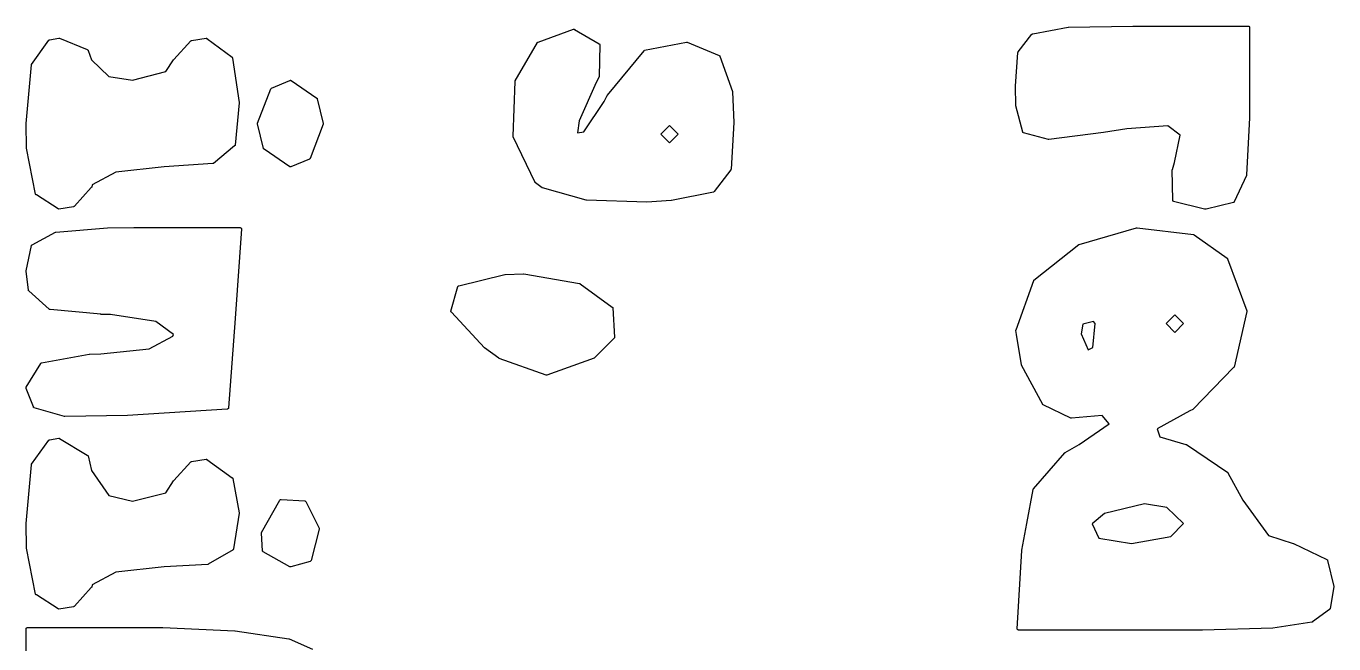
# Model space of a CAD drawing. Extents: x 61 to 195, y -144 to -65.
# Drawn here: x 179.96 to 185.22, y -90.87 to -88.39 of the extents above; entities that cross this region are included whole.
import ezdxf

# ---------------------------------------------------------------- set-up
doc = ezdxf.new("R2010")
doc.units = 0
doc.header["$MEASUREMENT"] = 0
doc.layers.add('BLACK', color=7, linetype='CONTINUOUS')

msp = doc.modelspace()

# ---------------------------------------------------------------- linework, layer by layer
at = {"layer": 'BLACK', "linetype": 'CONTINUOUS'}
for p, q in [((182.021, -88.4505), (182.163, -88.399)), ((182.163, -88.3989), (182.164, -88.3988)), ((182.163, -88.399), (182.163, -88.3989)), ((182.164, -88.3988), (182.165, -88.3987)), ((182.164, -88.3988), (182.164, -88.3988)), ((182.165, -88.3987), (182.165, -88.3988)), ((182.165, -88.3988), (182.166, -88.3988)), ((182.166, -88.3988), (182.166, -88.399)), ((182.166, -88.399), (182.166, -88.399)), ((182.166, -88.399), (182.167, -88.3992)), ((182.167, -88.3992), (182.167, -88.3994)), ((182.167, -88.3994), (182.266, -88.4572)), ((184.01, -88.4176), (184.153, -88.3909)), ((184.153, -88.3909), (184.154, -88.3909)), ((184.154, -88.3908), (184.412, -88.3866)), ((184.154, -88.3909), (184.154, -88.3908)), ((184.412, -88.3866), (184.412, -88.3866)), ((184.412, -88.3866), (184.412, -88.3866)), ((184.412, -88.3866), (184.877, -88.3866)), ((184.877, -88.3866), (184.878, -88.3867)), ((184.878, -88.3867), (184.878, -88.3867)), ((184.878, -88.3867), (184.879, -88.3868)), ((184.879, -88.3868), (184.879, -88.3869)), ((184.879, -88.3869), (184.879, -88.3871)), ((184.879, -88.3871), (184.88, -88.3873)), ((184.88, -88.3873), (184.88, -88.3876)), ((184.88, -88.3876), (184.881, -88.3878)), ((184.881, -88.3878), (184.881, -88.3881)), ((184.881, -88.3881), (184.881, -88.3884)), ((184.881, -88.3884), (184.881, -88.3888)), ((184.881, -88.3888), (184.882, -88.3891)), ((184.882, -88.3891), (184.882, -88.3895)), ((184.882, -88.3895), (184.882, -88.3899)), ((184.882, -88.3899), (184.882, -88.3903)), ((184.882, -88.3903), (184.882, -88.3908)), ((184.882, -88.3908), (184.882, -88.3912)), ((184.882, -88.3912), (184.882, -88.3916)), ((184.882, -88.3916), (184.882, -88.7545)), ((179.984, -88.5403), (180.053, -88.4432)), ((180.053, -88.4429), (180.054, -88.4425)), ((180.053, -88.4431), (180.053, -88.4429)), ((180.053, -88.4432), (180.053, -88.4431)), ((180.054, -88.442), (180.055, -88.4419)), ((180.054, -88.4425), (180.054, -88.442)), ((180.055, -88.4416), (180.056, -88.4413)), ((180.055, -88.4418), (180.055, -88.4416)), ((180.055, -88.4419), (180.055, -88.4418)), ((180.056, -88.4412), (180.093, -88.4351)), ((180.056, -88.4413), (180.056, -88.4412)), ((180.056, -88.4413), (180.056, -88.4413)), ((180.093, -88.4351), (180.094, -88.435)), ((180.093, -88.4351), (180.093, -88.4351)), ((180.094, -88.435), (180.094, -88.4351)), ((180.094, -88.4351), (180.095, -88.4351)), ((180.095, -88.4351), (180.095, -88.4353)), ((180.095, -88.4353), (180.096, -88.4354)), ((180.096, -88.4354), (180.208, -88.4811)), ((180.556, -88.5213), (180.624, -88.4462)), ((180.624, -88.4462), (180.625, -88.4457)), ((180.625, -88.4457), (180.625, -88.4452)), ((180.625, -88.4452), (180.626, -88.4452)), ((180.626, -88.4449), (180.627, -88.4446)), ((180.626, -88.4451), (180.626, -88.4449)), ((180.626, -88.4452), (180.626, -88.4451)), ((180.627, -88.4446), (180.686, -88.4351)), ((180.686, -88.4351), (180.686, -88.435)), ((180.686, -88.435), (180.687, -88.4351)), ((180.686, -88.4351), (180.686, -88.4351)), ((180.687, -88.4351), (180.687, -88.4351)), ((180.687, -88.4351), (180.688, -88.4352)), ((180.688, -88.4352), (180.688, -88.4352)), ((180.688, -88.4352), (180.688, -88.4355)), ((180.688, -88.4355), (180.689, -88.4357)), ((180.689, -88.4357), (180.689, -88.4359)), ((180.689, -88.4359), (180.689, -88.436)), ((180.689, -88.436), (180.79, -88.5117)), ((181.929, -88.6063), (182.018, -88.4527)), ((182.018, -88.4527), (182.019, -88.4514)), ((182.019, -88.4514), (182.02, -88.4509)), ((182.02, -88.4509), (182.021, -88.4505)), ((182.021, -88.4505), (182.021, -88.4505)), ((182.021, -88.4505), (182.021, -88.4505)), ((182.021, -88.4505), (182.021, -88.4505)), ((182.449, -88.4838), (182.617, -88.4511)), ((182.617, -88.4511), (182.618, -88.4511)), ((182.618, -88.4511), (182.618, -88.451)), ((182.618, -88.451), (182.618, -88.4511)), ((182.618, -88.4511), (182.619, -88.451)), ((182.619, -88.451), (182.619, -88.4512)), ((182.619, -88.4512), (182.62, -88.4514)), ((182.62, -88.4514), (182.749, -88.5042)), ((183.951, -88.4899), (184.007, -88.4194)), ((184.007, -88.4193), (184.008, -88.4188)), ((184.007, -88.4194), (184.007, -88.4193)), ((184.007, -88.4194), (184.007, -88.4194)), ((184.008, -88.4182), (184.009, -88.4179)), ((184.008, -88.4183), (184.008, -88.4182)), ((184.008, -88.4182), (184.008, -88.4182)), ((184.008, -88.4188), (184.008, -88.4183)), ((184.009, -88.4179), (184.01, -88.4176)), ((184.01, -88.4176), (184.01, -88.4176)), ((184.01, -88.4176), (184.01, -88.4176)), ((180.208, -88.4811), (180.209, -88.4813)), ((180.209, -88.4813), (180.209, -88.4814)), ((180.209, -88.4814), (180.209, -88.4817)), ((180.209, -88.4817), (180.21, -88.482)), ((180.21, -88.482), (180.21, -88.4823)), ((180.21, -88.4823), (180.21, -88.4825)), ((180.21, -88.4825), (180.21, -88.483)), ((180.21, -88.483), (180.211, -88.4834)), ((180.211, -88.4834), (180.211, -88.4837)), ((180.211, -88.4837), (180.211, -88.484)), ((180.211, -88.484), (180.225, -88.5219)), ((182.266, -88.4572), (182.266, -88.4572)), ((182.266, -88.4572), (182.266, -88.4572)), ((182.266, -88.4572), (182.267, -88.4578)), ((182.267, -88.4578), (182.268, -88.4583)), ((182.269, -88.4616), (182.267, -88.5886)), ((182.268, -88.4583), (182.268, -88.4583)), ((182.268, -88.4583), (182.268, -88.4583)), ((182.268, -88.4583), (182.268, -88.459)), ((182.268, -88.459), (182.269, -88.4598)), ((182.269, -88.4598), (182.269, -88.4598)), ((182.269, -88.4598), (182.269, -88.4599)), ((182.269, -88.4599), (182.269, -88.4606)), ((182.269, -88.4606), (182.269, -88.4615)), ((182.269, -88.4615), (182.269, -88.4615)), ((182.269, -88.4615), (182.269, -88.4616)), ((182.3, -88.6645), (182.447, -88.4856)), ((182.447, -88.485), (182.448, -88.4845)), ((182.447, -88.4856), (182.447, -88.485)), ((182.448, -88.4845), (182.449, -88.4842)), ((182.448, -88.4845), (182.448, -88.4845)), ((182.448, -88.4845), (182.448, -88.4845)), ((182.449, -88.4842), (182.449, -88.4838)), ((182.749, -88.5042), (182.749, -88.5044)), ((182.749, -88.5044), (182.75, -88.5046)), ((182.75, -88.5046), (182.75, -88.5049)), ((182.75, -88.5049), (182.751, -88.5052)), ((182.751, -88.5052), (182.751, -88.5055)), ((182.751, -88.5055), (182.751, -88.5057)), ((182.751, -88.5057), (182.751, -88.5061)), ((182.751, -88.5061), (182.752, -88.5065)), ((182.752, -88.5065), (182.752, -88.5069)), ((182.752, -88.5069), (182.752, -88.5072)), ((182.752, -88.5072), (182.803, -88.649)), ((183.941, -88.6281), (183.95, -88.4927)), ((183.95, -88.4921), (183.951, -88.4915)), ((183.95, -88.4927), (183.95, -88.4921)), ((183.951, -88.4905), (183.951, -88.4899)), ((183.951, -88.491), (183.951, -88.4905)), ((183.951, -88.4912), (183.951, -88.491)), ((183.951, -88.4915), (183.951, -88.4912)), ((179.962, -88.7782), (179.983, -88.5427)), ((179.983, -88.5407), (179.984, -88.5403)), ((179.983, -88.5411), (179.983, -88.5407)), ((179.983, -88.5415), (179.983, -88.5411)), ((179.983, -88.5418), (179.983, -88.5415)), ((179.983, -88.5423), (179.983, -88.5418)), ((179.983, -88.5427), (179.983, -88.5423)), ((180.225, -88.5219), (180.294, -88.5888)), ((180.524, -88.5695), (180.555, -88.522)), ((180.555, -88.5216), (180.556, -88.5213)), ((180.555, -88.522), (180.555, -88.5216)), ((180.79, -88.5117), (180.79, -88.5119)), ((180.79, -88.5119), (180.79, -88.512)), ((180.79, -88.512), (180.791, -88.5125)), ((180.791, -88.5125), (180.791, -88.513)), ((180.791, -88.513), (180.791, -88.5132)), ((180.791, -88.5132), (180.792, -88.5134)), ((180.792, -88.5134), (180.792, -88.514)), ((180.792, -88.514), (180.792, -88.5146)), ((180.792, -88.5146), (180.792, -88.5148)), ((180.792, -88.5148), (180.792, -88.515)), ((180.792, -88.515), (180.818, -88.6933)), ((180.294, -88.5888), (180.39, -88.6042)), ((180.39, -88.6042), (180.524, -88.5695)), ((180.949, -88.6362), (181.023, -88.6047)), ((181.023, -88.6047), (181.024, -88.6046)), ((181.024, -88.6046), (181.025, -88.6044)), ((181.025, -88.6044), (181.025, -88.6043)), ((181.025, -88.6043), (181.025, -88.6044)), ((181.025, -88.6044), (181.026, -88.6045)), ((181.025, -88.6044), (181.025, -88.6044)), ((181.026, -88.6045), (181.026, -88.6045)), ((181.026, -88.6045), (181.026, -88.6046)), ((181.026, -88.6046), (181.027, -88.6049)), ((181.027, -88.6049), (181.028, -88.6052)), ((181.028, -88.6052), (181.131, -88.6758)), ((181.921, -88.8288), (181.929, -88.6086)), ((181.929, -88.6066), (181.929, -88.6063)), ((181.929, -88.6069), (181.929, -88.6066)), ((181.929, -88.6074), (181.929, -88.6069)), ((181.929, -88.6079), (181.929, -88.6074)), ((181.929, -88.6083), (181.929, -88.6079)), ((181.929, -88.6086), (181.929, -88.6083)), ((182.254, -88.6138), (182.186, -88.7672)), ((182.267, -88.591), (182.254, -88.6138)), ((182.267, -88.5886), (182.267, -88.589)), ((182.267, -88.589), (182.267, -88.5893)), ((182.267, -88.5893), (182.267, -88.5898)), ((182.267, -88.5898), (182.267, -88.5903)), ((182.267, -88.5903), (182.267, -88.5906)), ((182.267, -88.5906), (182.267, -88.591)), ((180.893, -88.7769), (180.946, -88.639)), ((180.946, -88.6385), (180.947, -88.638)), ((180.946, -88.6387), (180.946, -88.6385)), ((180.946, -88.639), (180.946, -88.6387)), ((180.947, -88.6373), (180.948, -88.6371)), ((180.947, -88.6375), (180.947, -88.6373)), ((180.947, -88.638), (180.947, -88.6375)), ((180.948, -88.6368), (180.949, -88.6364)), ((180.948, -88.6371), (180.948, -88.6368)), ((180.949, -88.6363), (180.949, -88.6362)), ((180.949, -88.6364), (180.949, -88.6363)), ((182.286, -88.6899), (182.299, -88.6652)), ((182.299, -88.6652), (182.3, -88.6649)), ((182.3, -88.6649), (182.3, -88.6645)), ((182.803, -88.649), (182.803, -88.6497)), ((182.803, -88.6497), (182.803, -88.6505)), ((182.803, -88.6505), (182.808, -88.7742)), ((183.941, -88.6283), (183.941, -88.6281)), ((183.941, -88.6285), (183.941, -88.6283)), ((183.942, -88.7058), (183.941, -88.6285)), ((180.818, -88.6945), (180.802, -88.8651)), ((180.818, -88.6933), (180.818, -88.6939)), ((180.818, -88.6939), (180.818, -88.6945)), ((181.131, -88.6758), (181.131, -88.6759)), ((181.131, -88.6759), (181.131, -88.6759)), ((181.131, -88.6759), (181.132, -88.6765)), ((181.132, -88.6765), (181.132, -88.677)), ((181.132, -88.677), (181.133, -88.6771)), ((181.133, -88.6771), (181.133, -88.6772)), ((181.133, -88.6772), (181.133, -88.6779)), ((181.133, -88.6779), (181.133, -88.6786)), ((181.133, -88.6786), (181.133, -88.6787)), ((181.133, -88.6787), (181.133, -88.6788)), ((181.133, -88.6788), (181.157, -88.7775)), ((182.205, -88.8114), (182.286, -88.6899)), ((183.942, -88.7064), (183.942, -88.7058)), ((183.942, -88.707), (183.942, -88.7064)), ((183.97, -88.8125), (183.942, -88.707)), ((182.186, -88.7672), (182.179, -88.8151)), ((184.882, -88.7547), (184.87, -88.9851)), ((184.882, -88.7545), (184.882, -88.7546)), ((184.882, -88.7546), (184.882, -88.7547)), ((179.962, -88.7785), (179.962, -88.7782)), ((179.962, -88.7788), (179.962, -88.7785)), ((179.964, -88.8761), (179.962, -88.7788)), ((180.893, -88.7775), (180.893, -88.7769)), ((180.893, -88.7781), (180.893, -88.7775)), ((180.893, -88.7783), (180.893, -88.7781)), ((180.893, -88.7786), (180.893, -88.7783)), ((180.893, -88.7792), (180.893, -88.7786)), ((180.893, -88.7798), (180.893, -88.7792)), ((180.917, -88.8786), (180.893, -88.7798)), ((181.157, -88.7805), (181.104, -88.9184)), ((181.157, -88.7775), (181.157, -88.7781)), ((181.157, -88.7781), (181.157, -88.7788)), ((181.157, -88.7788), (181.157, -88.779)), ((181.157, -88.779), (181.157, -88.7792)), ((181.157, -88.7792), (181.157, -88.7798)), ((181.157, -88.7798), (181.157, -88.7805)), ((182.179, -88.8151), (182.205, -88.8114)), ((182.549, -88.7857), (182.514, -88.821)), ((182.514, -88.821), (182.549, -88.8563)), ((182.584, -88.821), (182.549, -88.7857)), ((182.549, -88.8563), (182.584, -88.821)), ((182.808, -88.7747), (182.797, -88.9613)), ((182.808, -88.7742), (182.808, -88.7744)), ((182.808, -88.7744), (182.808, -88.7747)), ((183.97, -88.8133), (183.97, -88.8125)), ((183.97, -88.8125), (183.97, -88.8125)), ((183.97, -88.8125), (183.97, -88.8125)), ((183.97, -88.814), (183.97, -88.8133)), ((183.97, -88.8141), (183.97, -88.814)), ((183.971, -88.8147), (183.97, -88.8141)), ((183.97, -88.8141), (183.97, -88.8141)), ((183.972, -88.8153), (183.971, -88.8147)), ((183.972, -88.8157), (183.972, -88.8153)), ((183.972, -88.8153), (183.972, -88.8153)), ((183.972, -88.8153), (183.972, -88.8153)), ((183.973, -88.816), (183.972, -88.8157)), ((184.073, -88.8425), (183.973, -88.816)), ((183.973, -88.816), (183.973, -88.816)), ((183.973, -88.816), (183.973, -88.816)), ((184.295, -88.8146), (184.075, -88.8427)), ((184.388, -88.8002), (184.295, -88.8146)), ((184.295, -88.8146), (184.295, -88.8146)), ((184.295, -88.8146), (184.295, -88.8146)), ((184.553, -88.7873), (184.388, -88.8002)), ((184.603, -88.8255), (184.553, -88.7873)), ((179.964, -88.8766), (179.964, -88.8761)), ((179.964, -88.877), (179.964, -88.8766)), ((180, -89.0624), (179.964, -88.877)), ((180.8, -88.8685), (180.716, -88.9385)), ((180.801, -88.8677), (180.8, -88.8682)), ((180.8, -88.8682), (180.8, -88.8683)), ((180.8, -88.8683), (180.8, -88.8685)), ((180.802, -88.8662), (180.801, -88.8668)), ((180.801, -88.8668), (180.801, -88.867)), ((180.801, -88.867), (180.801, -88.8672)), ((180.801, -88.8672), (180.801, -88.8677)), ((180.802, -88.8651), (180.802, -88.8653)), ((180.802, -88.8653), (180.802, -88.8655)), ((180.802, -88.8655), (180.802, -88.8662)), ((181.921, -88.8291), (181.921, -88.8288)), ((181.921, -88.8294), (181.921, -88.8291)), ((181.921, -88.83), (181.921, -88.8294)), ((181.921, -88.8305), (181.921, -88.83)), ((181.921, -88.8308), (181.921, -88.8305)), ((181.921, -88.8311), (181.921, -88.8308)), ((182.009, -89.0155), (181.921, -88.8311)), ((184.073, -88.8426), (184.073, -88.8425)), ((184.073, -88.8425), (184.073, -88.8425)), ((184.074, -88.8426), (184.073, -88.8426)), ((184.075, -88.8427), (184.074, -88.8426)), ((184.075, -88.8427), (184.075, -88.8427)), ((184.075, -88.8427), (184.075, -88.8427)), ((184.58, -88.9344), (184.603, -88.8255)), ((180.917, -88.8787), (180.917, -88.8786)), ((180.917, -88.8788), (180.917, -88.8787)), ((180.917, -88.8795), (180.917, -88.8788)), ((180.917, -88.8802), (180.917, -88.8795)), ((180.918, -88.8803), (180.917, -88.8802)), ((180.917, -88.8802), (180.917, -88.8802)), ((180.918, -88.8809), (180.918, -88.8803)), ((180.919, -88.8814), (180.918, -88.8809)), ((180.919, -88.8815), (180.919, -88.8814)), ((181.022, -88.9521), (180.919, -88.8815)), ((180.919, -88.8815), (180.919, -88.8815)), ((181.101, -88.9212), (181.027, -88.9526)), ((181.102, -88.9206), (181.101, -88.9209)), ((181.101, -88.9209), (181.101, -88.921)), ((181.101, -88.921), (181.101, -88.9212)), ((181.103, -88.92), (181.102, -88.9202)), ((181.102, -88.9202), (181.102, -88.9206)), ((181.104, -88.9188), (181.103, -88.9193)), ((181.103, -88.9193), (181.103, -88.9198)), ((181.103, -88.9198), (181.103, -88.92)), ((181.104, -88.9184), (181.104, -88.9186)), ((181.104, -88.9186), (181.104, -88.9188)), ((180.323, -88.9741), (180.228, -89.0249)), ((180.517, -88.953), (180.323, -88.9741)), ((180.713, -88.9396), (180.517, -88.953)), ((180.714, -88.9395), (180.713, -88.9396)), ((180.715, -88.9393), (180.714, -88.9395)), ((180.716, -88.9388), (180.715, -88.9392)), ((180.715, -88.9392), (180.715, -88.9393)), ((180.715, -88.9393), (180.715, -88.9393)), ((180.716, -88.9385), (180.716, -88.9388)), ((181.023, -88.9524), (181.022, -88.9521)), ((181.024, -88.9528), (181.023, -88.9524)), ((181.025, -88.9529), (181.024, -88.9528)), ((181.024, -88.9528), (181.024, -88.9528)), ((181.024, -88.9528), (181.024, -88.9528)), ((181.026, -88.9528), (181.025, -88.953)), ((181.025, -88.953), (181.025, -88.9529)), ((181.025, -88.953), (181.025, -88.953)), ((181.025, -88.953), (181.025, -88.953)), ((181.027, -88.9526), (181.026, -88.9528)), ((182.796, -88.964), (182.729, -89.0519)), ((182.797, -88.9613), (182.796, -88.9619)), ((182.796, -88.9619), (182.796, -88.9624)), ((182.796, -88.9624), (182.796, -88.9627)), ((182.796, -88.9627), (182.796, -88.963)), ((182.796, -88.963), (182.796, -88.9635)), ((182.796, -88.9635), (182.796, -88.964)), ((184.571, -88.964), (184.572, -88.9633)), ((184.573, -89.0865), (184.571, -88.964)), ((184.572, -88.9626), (184.58, -88.9344)), ((184.572, -88.9633), (184.572, -88.9626)), ((180.226, -89.0338), (180.225, -89.0342)), ((180.225, -89.0342), (180.225, -89.0346)), ((180.225, -89.0346), (180.225, -89.035)), ((180.228, -89.0249), (180.226, -89.0338)), ((182.009, -89.0159), (182.009, -89.0155)), ((182.009, -89.0162), (182.009, -89.0159)), ((182.009, -89.0166), (182.009, -89.0162)), ((182.01, -89.017), (182.009, -89.0166)), ((182.01, -89.0172), (182.01, -89.017)), ((182.01, -89.0174), (182.01, -89.0172)), ((182.037, -89.0367), (182.01, -89.0174)), ((184.87, -88.987), (184.82, -89.0932)), ((184.87, -88.9851), (184.87, -88.9852)), ((184.87, -88.9852), (184.87, -88.9853)), ((184.87, -88.9853), (184.87, -88.9861)), ((184.87, -88.9861), (184.87, -88.9868)), ((184.87, -88.9868), (184.87, -88.9869)), ((184.87, -88.9869), (184.87, -88.987)), ((180.001, -89.0626), (180, -89.0624)), ((180.001, -89.0629), (180.001, -89.0626)), ((180.001, -89.0634), (180.001, -89.0629)), ((180.001, -89.064), (180.001, -89.0634)), ((180.001, -89.0642), (180.001, -89.064)), ((180.001, -89.0645), (180.001, -89.0642)), ((180.002, -89.0649), (180.001, -89.0645)), ((180.002, -89.0653), (180.002, -89.0649)), ((180.002, -89.0654), (180.002, -89.0653)), ((180.003, -89.0656), (180.002, -89.0654)), ((180.091, -89.1216), (180.003, -89.0656)), ((180.224, -89.036), (180.156, -89.1112)), ((180.225, -89.0357), (180.224, -89.036)), ((180.225, -89.035), (180.225, -89.0354)), ((180.225, -89.0354), (180.225, -89.0357)), ((182.038, -89.0371), (182.037, -89.0367)), ((182.037, -89.0367), (182.037, -89.0367)), ((182.037, -89.0367), (182.037, -89.0367)), ((182.038, -89.0374), (182.038, -89.0371)), ((182.214, -89.0862), (182.038, -89.0374)), ((182.038, -89.0374), (182.038, -89.0374)), ((182.038, -89.0374), (182.038, -89.0374)), ((182.215, -89.0863), (182.214, -89.0862)), ((182.215, -89.0864), (182.215, -89.0863)), ((182.458, -89.0945), (182.215, -89.0864)), ((182.556, -89.0872), (182.458, -89.0945)), ((182.557, -89.0872), (182.556, -89.0872)), ((182.726, -89.0538), (182.557, -89.0872)), ((182.557, -89.0872), (182.557, -89.0872)), ((182.727, -89.0535), (182.726, -89.0538)), ((182.726, -89.0538), (182.726, -89.0538)), ((182.726, -89.0538), (182.726, -89.0538)), ((182.728, -89.0532), (182.727, -89.0535)), ((182.729, -89.0526), (182.728, -89.0531)), ((182.728, -89.0531), (182.728, -89.0531)), ((182.728, -89.0531), (182.728, -89.0532)), ((182.729, -89.0519), (182.729, -89.052)), ((182.729, -89.052), (182.729, -89.0521)), ((182.729, -89.0521), (182.729, -89.0526)), ((184.573, -89.0872), (184.573, -89.0865)), ((184.573, -89.0879), (184.573, -89.0872)), ((180.092, -89.1219), (180.091, -89.1216)), ((180.091, -89.1216), (180.091, -89.1216)), ((180.091, -89.1216), (180.091, -89.1216)), ((180.093, -89.1222), (180.092, -89.1219)), ((180.094, -89.1223), (180.093, -89.1222)), ((180.093, -89.1222), (180.093, -89.1222)), ((180.093, -89.1222), (180.093, -89.1222)), ((180.153, -89.1127), (180.094, -89.1223)), ((180.094, -89.1223), (180.094, -89.1223)), ((180.094, -89.1223), (180.094, -89.1223)), ((180.094, -89.1223), (180.094, -89.1223)), ((180.154, -89.1125), (180.153, -89.1127)), ((180.155, -89.1121), (180.154, -89.1122)), ((180.154, -89.1122), (180.154, -89.1122)), ((180.154, -89.1122), (180.154, -89.1125)), ((180.156, -89.1112), (180.155, -89.1116)), ((180.155, -89.1116), (180.155, -89.1121)), ((182.458, -89.0945), (182.458, -89.0945)), ((182.458, -89.0945), (182.458, -89.0945)), ((184.573, -89.088), (184.573, -89.0879)), ((184.573, -89.0882), (184.573, -89.088)), ((184.573, -89.0888), (184.573, -89.0882)), ((184.573, -89.0894), (184.573, -89.0888)), ((184.574, -89.0896), (184.573, -89.0894)), ((184.574, -89.0897), (184.574, -89.0896)), ((184.574, -89.0902), (184.574, -89.0897)), ((184.575, -89.0906), (184.574, -89.0902)), ((184.575, -89.0907), (184.575, -89.0906)), ((184.575, -89.0908), (184.575, -89.0907)), ((184.576, -89.0911), (184.575, -89.0908)), ((184.576, -89.0913), (184.576, -89.0911)), ((184.701, -89.1222), (184.576, -89.0913)), ((184.702, -89.1222), (184.701, -89.1222)), ((184.702, -89.1223), (184.702, -89.1222)), ((184.707, -89.1223), (184.702, -89.1223)), ((184.708, -89.1222), (184.707, -89.1222)), ((184.707, -89.1222), (184.707, -89.1223)), ((184.817, -89.0959), (184.708, -89.1222)), ((184.818, -89.0956), (184.817, -89.0957)), ((184.817, -89.0957), (184.817, -89.0959)), ((184.819, -89.0952), (184.818, -89.0954)), ((184.818, -89.0954), (184.818, -89.0956)), ((184.82, -89.094), (184.819, -89.0943)), ((184.819, -89.0943), (184.819, -89.0946)), ((184.819, -89.0946), (184.819, -89.0949)), ((184.819, -89.0949), (184.819, -89.0952)), ((184.82, -89.0932), (184.82, -89.0936)), ((184.82, -89.0936), (184.82, -89.094)), ((179.986, -89.2658), (180.08, -89.2151)), ((180.08, -89.215), (180.081, -89.2148)), ((180.08, -89.2151), (180.08, -89.215)), ((180.08, -89.2151), (180.08, -89.2151)), ((180.081, -89.2148), (180.082, -89.2146)), ((180.082, -89.2145), (180.289, -89.1978)), ((180.082, -89.2146), (180.082, -89.2145)), ((180.082, -89.2146), (180.082, -89.2146)), ((180.289, -89.1978), (180.395, -89.197)), ((180.289, -89.1978), (180.289, -89.1979)), ((180.289, -89.1979), (180.289, -89.1978)), ((180.395, -89.197), (180.395, -89.197)), ((180.395, -89.197), (180.395, -89.197)), ((180.395, -89.197), (180.823, -89.197)), ((180.828, -89.2024), (180.802, -89.5622)), ((180.823, -89.197), (180.824, -89.1971)), ((180.824, -89.1971), (180.824, -89.1972)), ((180.824, -89.1972), (180.825, -89.1973)), ((180.825, -89.1973), (180.825, -89.1973)), ((180.825, -89.1973), (180.825, -89.1976)), ((180.825, -89.1976), (180.826, -89.1979)), ((180.826, -89.1979), (180.826, -89.198)), ((180.826, -89.198), (180.826, -89.1982)), ((180.826, -89.1982), (180.827, -89.1986)), ((180.827, -89.1986), (180.827, -89.1991)), ((180.827, -89.1991), (180.827, -89.1993)), ((180.827, -89.1993), (180.827, -89.1995)), ((180.827, -89.1995), (180.828, -89.2001)), ((180.828, -89.2001), (180.828, -89.2006)), ((180.828, -89.2006), (180.828, -89.2009)), ((180.828, -89.2009), (180.828, -89.2011)), ((180.828, -89.2011), (180.828, -89.2017)), ((180.828, -89.2017), (180.828, -89.2024)), ((184.197, -89.2644), (184.428, -89.1974)), ((184.428, -89.1974), (184.429, -89.1973)), ((184.428, -89.1974), (184.428, -89.1974)), ((184.429, -89.1973), (184.43, -89.1972)), ((184.429, -89.1973), (184.429, -89.1973)), ((184.43, -89.1972), (184.43, -89.1972)), ((184.43, -89.1972), (184.657, -89.2249)), ((184.43, -89.1972), (184.43, -89.1972)), ((184.657, -89.2249), (184.657, -89.225)), ((184.657, -89.225), (184.658, -89.2251)), ((184.658, -89.2251), (184.658, -89.2253)), ((184.658, -89.2253), (184.659, -89.2254)), ((184.659, -89.2254), (184.659, -89.2256)), ((184.659, -89.2256), (184.659, -89.2258)), ((184.659, -89.2258), (184.792, -89.3203)), ((179.962, -89.3703), (179.984, -89.2692)), ((179.984, -89.2675), (179.985, -89.2672)), ((179.984, -89.268), (179.984, -89.2675)), ((179.984, -89.2684), (179.984, -89.268)), ((179.984, -89.2688), (179.984, -89.2684)), ((179.984, -89.2692), (179.984, -89.2688)), ((179.985, -89.2666), (179.986, -89.2663)), ((179.985, -89.2669), (179.985, -89.2666)), ((179.985, -89.2672), (179.985, -89.2669)), ((179.986, -89.2661), (179.986, -89.2658)), ((179.986, -89.2663), (179.986, -89.2661)), ((184.015, -89.4077), (184.195, -89.2653)), ((184.195, -89.2652), (184.196, -89.2648)), ((184.195, -89.2653), (184.195, -89.2652)), ((184.195, -89.2652), (184.195, -89.2652)), ((184.196, -89.2648), (184.197, -89.2645)), ((184.197, -89.2645), (184.197, -89.2644)), ((184.197, -89.2645), (184.197, -89.2645)), ((184.792, -89.3203), (184.792, -89.3207)), ((184.792, -89.3207), (184.793, -89.3211)), ((184.793, -89.3211), (184.793, -89.3213)), ((184.793, -89.3213), (184.793, -89.3215)), ((184.793, -89.3215), (184.793, -89.3221)), ((184.793, -89.3221), (184.793, -89.3226)), ((184.793, -89.3226), (184.871, -89.5315)), ((179.962, -89.371), (179.962, -89.3703)), ((179.962, -89.372), (179.962, -89.371)), ((179.971, -89.4484), (179.962, -89.372)), ((181.702, -89.4307), (181.887, -89.3855)), ((181.887, -89.3855), (181.888, -89.3855)), ((181.888, -89.3854), (181.962, -89.3833)), ((181.888, -89.3855), (181.888, -89.3854)), ((181.962, -89.3833), (181.963, -89.3833)), ((181.963, -89.3833), (181.963, -89.3833)), ((181.963, -89.3833), (182.188, -89.4215)), ((179.971, -89.4485), (179.971, -89.4484)), ((179.971, -89.4484), (179.971, -89.4484)), ((179.972, -89.4493), (179.971, -89.4485)), ((179.972, -89.4501), (179.972, -89.4493)), ((179.972, -89.4508), (179.972, -89.4501)), ((179.972, -89.4501), (179.972, -89.4501)), ((179.972, -89.4501), (179.972, -89.4501)), ((179.973, -89.4514), (179.972, -89.4508)), ((179.973, -89.4515), (179.973, -89.4514)), ((180.055, -89.5254), (179.973, -89.4515)), ((179.973, -89.4515), (179.973, -89.4515)), ((181.67, -89.5323), (181.698, -89.4342)), ((181.698, -89.4342), (181.699, -89.4335)), ((181.698, -89.4342), (181.698, -89.4342)), ((181.698, -89.4342), (181.698, -89.4342)), ((181.699, -89.4326), (181.7, -89.432)), ((181.699, -89.4327), (181.699, -89.4326)), ((181.699, -89.4335), (181.699, -89.4327)), ((181.699, -89.4327), (181.699, -89.4327)), ((181.7, -89.432), (181.701, -89.4315)), ((181.701, -89.4311), (181.702, -89.4308)), ((181.701, -89.4314), (181.701, -89.4311)), ((181.701, -89.4315), (181.701, -89.4314)), ((181.701, -89.4315), (181.701, -89.4315)), ((181.702, -89.4308), (181.702, -89.4307)), ((181.702, -89.4308), (181.702, -89.4308)), ((182.188, -89.4215), (182.188, -89.4216)), ((182.188, -89.4216), (182.188, -89.4216)), ((182.188, -89.4216), (182.189, -89.4219)), ((182.189, -89.4219), (182.189, -89.4221)), ((182.189, -89.4221), (182.19, -89.4223)), ((182.19, -89.4223), (182.19, -89.4224)), ((182.19, -89.4224), (182.319, -89.5162)), ((183.943, -89.6085), (184.014, -89.41)), ((184.014, -89.4088), (184.015, -89.4084)), ((184.014, -89.409), (184.014, -89.4088)), ((184.014, -89.4095), (184.014, -89.409)), ((184.014, -89.41), (184.014, -89.4095)), ((184.015, -89.4081), (184.015, -89.4077)), ((184.015, -89.4084), (184.015, -89.4081)), ((180.056, -89.5258), (180.055, -89.5254)), ((180.057, -89.5262), (180.056, -89.5258)), ((180.057, -89.5263), (180.057, -89.5262)), ((180.057, -89.5264), (180.057, -89.5263)), ((180.058, -89.5265), (180.057, -89.5264)), ((180.058, -89.5267), (180.058, -89.5265)), ((180.263, -89.5456), (180.058, -89.5267)), ((180.263, -89.5457), (180.263, -89.5456)), ((180.263, -89.5456), (180.263, -89.5456)), ((180.301, -89.5464), (180.263, -89.5457)), ((180.483, -89.5741), (180.301, -89.5464)), ((181.67, -89.5331), (181.67, -89.5323)), ((181.67, -89.5339), (181.67, -89.5331)), ((181.67, -89.534), (181.67, -89.5339)), ((181.67, -89.5348), (181.67, -89.534)), ((181.67, -89.534), (181.67, -89.534)), ((181.671, -89.5356), (181.67, -89.5348)), ((181.671, -89.5357), (181.671, -89.5356)), ((181.671, -89.5364), (181.671, -89.5357)), ((181.671, -89.5357), (181.671, -89.5357)), ((181.672, -89.5371), (181.671, -89.5364)), ((181.805, -89.6802), (181.672, -89.5371)), ((182.319, -89.5162), (182.319, -89.5165)), ((182.319, -89.5165), (182.32, -89.5168)), ((182.32, -89.5168), (182.32, -89.5171)), ((182.32, -89.5171), (182.32, -89.5174)), ((182.32, -89.5174), (182.32, -89.5178)), ((182.32, -89.5178), (182.321, -89.5182)), ((182.321, -89.5182), (182.321, -89.5186)), ((182.321, -89.5186), (182.321, -89.519)), ((182.321, -89.519), (182.321, -89.5195)), ((182.321, -89.5195), (182.321, -89.5199)), ((182.321, -89.5199), (182.328, -89.6381)), ((184.581, -89.5477), (184.546, -89.583)), ((184.616, -89.583), (184.581, -89.5477)), ((184.871, -89.5344), (184.82, -89.7577)), ((184.871, -89.5315), (184.871, -89.5321)), ((184.871, -89.5321), (184.871, -89.5326)), ((184.871, -89.5326), (184.871, -89.5329)), ((184.871, -89.5329), (184.871, -89.5332)), ((184.871, -89.5332), (184.871, -89.5338)), ((184.871, -89.5338), (184.871, -89.5344)), ((180.554, -89.6274), (180.483, -89.5741)), ((180.802, -89.5622), (180.776, -89.922)), ((183.942, -89.6093), (183.943, -89.6089)), ((183.942, -89.6098), (183.942, -89.6093)), ((183.942, -89.6102), (183.942, -89.6098)), ((183.942, -89.6106), (183.942, -89.6102)), ((183.942, -89.611), (183.942, -89.6106)), ((183.945, -89.6261), (183.942, -89.611)), ((183.943, -89.6089), (183.943, -89.6085)), ((184.211, -89.5846), (184.205, -89.6246)), ((184.255, -89.5745), (184.211, -89.5846)), ((184.252, -89.6786), (184.261, -89.5829)), ((184.261, -89.5829), (184.255, -89.5745)), ((184.546, -89.583), (184.581, -89.6183)), ((184.581, -89.6183), (184.616, -89.583)), ((180.457, -89.6839), (180.552, -89.6331)), ((180.552, -89.6331), (180.554, -89.6274)), ((182.327, -89.642), (182.247, -89.7208)), ((182.328, -89.6405), (182.327, -89.641)), ((182.327, -89.641), (182.327, -89.6414)), ((182.327, -89.6414), (182.327, -89.6417)), ((182.327, -89.6417), (182.327, -89.642)), ((182.328, -89.6381), (182.328, -89.6385)), ((182.328, -89.6385), (182.328, -89.6389)), ((182.328, -89.6389), (182.328, -89.6394)), ((182.328, -89.6394), (182.328, -89.6398)), ((182.328, -89.6398), (182.328, -89.6402)), ((182.328, -89.6402), (182.328, -89.6405)), ((183.965, -89.749), (183.945, -89.6261)), ((184.205, -89.6246), (184.233, -89.6881)), ((180.024, -89.7407), (180.216, -89.7057)), ((180.216, -89.7057), (180.216, -89.7057)), ((180.216, -89.7057), (180.217, -89.7057)), ((180.217, -89.7057), (180.263, -89.705)), ((180.263, -89.705), (180.457, -89.6839)), ((181.805, -89.6805), (181.805, -89.6802)), ((181.805, -89.6809), (181.805, -89.6805)), ((181.863, -89.7219), (181.805, -89.6809)), ((184.233, -89.6881), (184.252, -89.6786)), ((179.962, -89.839), (180.021, -89.743)), ((180.021, -89.7424), (180.022, -89.7421)), ((180.021, -89.7428), (180.021, -89.7424)), ((180.021, -89.743), (180.021, -89.7428)), ((180.022, -89.7413), (180.023, -89.7411)), ((180.022, -89.7415), (180.022, -89.7413)), ((180.022, -89.7417), (180.022, -89.7415)), ((180.022, -89.7421), (180.022, -89.7417)), ((180.023, -89.7409), (180.024, -89.7408)), ((180.023, -89.7411), (180.023, -89.7409)), ((180.024, -89.7408), (180.024, -89.7407)), ((181.864, -89.7222), (181.863, -89.7219)), ((181.864, -89.7226), (181.864, -89.7222)), ((182.053, -89.7906), (181.864, -89.7226)), ((182.246, -89.7219), (182.056, -89.7906)), ((182.247, -89.7211), (182.246, -89.7214)), ((182.246, -89.7214), (182.246, -89.7218)), ((182.246, -89.7218), (182.246, -89.7218)), ((182.246, -89.7218), (182.246, -89.7219)), ((182.247, -89.7208), (182.247, -89.7209)), ((182.247, -89.7209), (182.247, -89.7211)), ((183.965, -89.7498), (183.965, -89.749)), ((183.965, -89.7506), (183.965, -89.7498)), ((184.05, -89.908), (183.965, -89.7506)), ((184.818, -89.76), (184.655, -89.9271)), ((184.819, -89.7596), (184.818, -89.76)), ((184.82, -89.7577), (184.819, -89.7581)), ((184.819, -89.7581), (184.819, -89.7586)), ((184.819, -89.7586), (184.819, -89.7589)), ((184.819, -89.7589), (184.819, -89.7593)), ((184.819, -89.7593), (184.819, -89.7596)), ((182.054, -89.7907), (182.053, -89.7906)), ((182.055, -89.7909), (182.054, -89.7907)), ((182.056, -89.7906), (182.055, -89.7908)), ((182.055, -89.7908), (182.055, -89.7909)), ((182.055, -89.7909), (182.055, -89.7909)), ((182.055, -89.7909), (182.055, -89.7909)), ((179.962, -89.8396), (179.962, -89.839)), ((179.962, -89.84), (179.962, -89.8396)), ((179.962, -89.8404), (179.962, -89.84)), ((179.962, -89.8407), (179.962, -89.8404)), ((179.962, -89.8412), (179.962, -89.8407)), ((179.962, -89.8417), (179.962, -89.8412)), ((179.962, -89.8421), (179.962, -89.8417)), ((179.962, -89.8424), (179.962, -89.8421)), ((179.962, -89.8429), (179.962, -89.8424)), ((179.962, -89.8434), (179.962, -89.8429)), ((179.991, -89.9182), (179.962, -89.8434)), ((179.991, -89.9187), (179.991, -89.9182)), ((179.992, -89.9192), (179.991, -89.9187)), ((179.992, -89.9194), (179.992, -89.9192)), ((179.992, -89.9197), (179.992, -89.9194)), ((179.992, -89.92), (179.992, -89.9197)), ((179.993, -89.9204), (179.992, -89.92)), ((179.993, -89.9206), (179.993, -89.9204)), ((179.993, -89.9208), (179.993, -89.9206)), ((179.994, -89.9209), (179.993, -89.9208)), ((179.994, -89.9212), (179.994, -89.9209)), ((180.116, -89.9567), (179.994, -89.9212)), ((180.771, -89.9267), (180.369, -89.9525)), ((180.772, -89.9266), (180.771, -89.9266)), ((180.771, -89.9266), (180.771, -89.9267)), ((180.773, -89.9262), (180.772, -89.9264)), ((180.772, -89.9264), (180.772, -89.9266)), ((180.774, -89.9257), (180.773, -89.9262)), ((180.773, -89.9262), (180.773, -89.9262)), ((180.773, -89.9262), (180.773, -89.9262)), ((180.775, -89.9252), (180.774, -89.9253)), ((180.774, -89.9253), (180.774, -89.9257)), ((180.776, -89.9238), (180.775, -89.9239)), ((180.775, -89.9239), (180.775, -89.9245)), ((180.775, -89.9245), (180.775, -89.9251)), ((180.775, -89.9251), (180.775, -89.9252)), ((180.776, -89.922), (180.776, -89.9221)), ((180.776, -89.9221), (180.776, -89.9222)), ((180.776, -89.9222), (180.776, -89.923)), ((180.776, -89.923), (180.776, -89.9237)), ((180.776, -89.9237), (180.776, -89.9238)), ((184.05, -89.9086), (184.05, -89.908)), ((184.051, -89.9092), (184.05, -89.9086)), ((184.051, -89.9093), (184.051, -89.9092)), ((184.051, -89.9094), (184.051, -89.9093)), ((184.052, -89.9098), (184.051, -89.9094)), ((184.052, -89.9102), (184.052, -89.9098)), ((184.163, -89.963), (184.052, -89.9102)), ((184.654, -89.928), (184.642, -89.9341)), ((184.655, -89.9275), (184.654, -89.928)), ((184.655, -89.9271), (184.655, -89.9275)), ((180.117, -89.9567), (180.116, -89.9567)), ((180.369, -89.9525), (180.117, -89.9569)), ((180.117, -89.9569), (180.117, -89.9567)), ((180.369, -89.9525), (180.369, -89.9524)), ((180.369, -89.9524), (180.369, -89.9525)), ((184.164, -89.9631), (184.163, -89.963)), ((184.164, -89.9633), (184.164, -89.9631)), ((184.165, -89.9633), (184.164, -89.9633)), ((184.165, -89.9634), (184.165, -89.9633)), ((184.166, -89.9634), (184.165, -89.9634)), ((184.165, -89.9634), (184.165, -89.9634)), ((184.289, -89.9522), (184.166, -89.9634)), ((184.318, -89.9857), (184.289, -89.9522)), ((184.642, -89.9341), (184.511, -90.0057)), ((184.197, -90.0692), (184.318, -89.9857)), ((184.511, -90.0057), (184.521, -90.0381)), ((179.984, -90.1489), (180.053, -90.0519)), ((180.053, -90.0516), (180.054, -90.0511)), ((180.053, -90.0518), (180.053, -90.0516)), ((180.053, -90.0519), (180.053, -90.0518)), ((180.054, -90.0507), (180.055, -90.0506)), ((180.054, -90.0511), (180.054, -90.0507)), ((180.055, -90.0502), (180.056, -90.05)), ((180.055, -90.0505), (180.055, -90.0502)), ((180.055, -90.0506), (180.055, -90.0505)), ((180.056, -90.0499), (180.093, -90.0437)), ((180.056, -90.05), (180.056, -90.0499)), ((180.056, -90.05), (180.056, -90.05)), ((180.093, -90.0437), (180.093, -90.0437)), ((180.093, -90.0437), (180.093, -90.0437)), ((180.093, -90.0437), (180.094, -90.0437)), ((180.094, -90.0437), (180.095, -90.0437)), ((180.095, -90.0437), (180.095, -90.0438)), ((180.095, -90.0438), (180.095, -90.0438)), ((180.095, -90.0438), (180.095, -90.0441)), ((180.095, -90.0441), (180.096, -90.0444)), ((180.096, -90.0444), (180.096, -90.0444)), ((180.096, -90.0444), (180.096, -90.0444)), ((180.096, -90.0444), (180.208, -90.1122)), ((184.141, -90.1015), (184.197, -90.0692)), ((184.521, -90.0381), (184.626, -90.0688)), ((184.626, -90.0688), (184.627, -90.0692)), ((184.627, -90.0692), (184.628, -90.0695)), ((184.628, -90.0695), (184.794, -90.1814)), ((180.208, -90.1122), (180.209, -90.1123)), ((180.209, -90.1123), (180.209, -90.1124)), ((180.209, -90.1124), (180.209, -90.1129)), ((180.209, -90.1129), (180.21, -90.1133)), ((180.21, -90.1133), (180.21, -90.1135)), ((180.21, -90.1135), (180.21, -90.1136)), ((180.21, -90.1136), (180.21, -90.1142)), ((180.21, -90.1142), (180.211, -90.1148)), ((180.211, -90.1148), (180.211, -90.115)), ((180.211, -90.115), (180.211, -90.1152)), ((180.211, -90.1152), (180.225, -90.1736)), ((180.624, -90.1395), (180.625, -90.139)), ((180.625, -90.139), (180.625, -90.1385)), ((180.625, -90.1385), (180.626, -90.1385)), ((180.626, -90.1382), (180.627, -90.138)), ((180.626, -90.1385), (180.626, -90.1382)), ((180.626, -90.1385), (180.626, -90.1385)), ((180.627, -90.138), (180.686, -90.1284)), ((180.686, -90.1284), (180.686, -90.1283)), ((180.686, -90.1283), (180.687, -90.1284)), ((180.686, -90.1284), (180.686, -90.1284)), ((180.687, -90.1284), (180.687, -90.1284)), ((180.687, -90.1284), (180.687, -90.1285)), ((180.687, -90.1285), (180.688, -90.1285)), ((180.688, -90.1285), (180.688, -90.1288)), ((180.688, -90.1288), (180.689, -90.129)), ((180.689, -90.129), (180.689, -90.1292)), ((180.689, -90.1292), (180.689, -90.1293)), ((180.689, -90.1293), (180.791, -90.2029)), ((184.013, -90.2473), (184.139, -90.1026)), ((184.139, -90.1026), (184.14, -90.102)), ((184.14, -90.102), (184.141, -90.1015)), ((179.962, -90.3869), (179.983, -90.1514)), ((179.983, -90.1494), (179.984, -90.1489)), ((179.983, -90.1497), (179.983, -90.1494)), ((179.983, -90.1501), (179.983, -90.1497)), ((179.983, -90.1505), (179.983, -90.1501)), ((179.983, -90.151), (179.983, -90.1505)), ((179.983, -90.1514), (179.983, -90.151)), ((180.225, -90.1736), (180.294, -90.2747)), ((180.556, -90.2146), (180.624, -90.1395)), ((184.794, -90.1814), (184.794, -90.1816)), ((184.794, -90.1816), (184.794, -90.1818)), ((184.794, -90.1818), (184.794, -90.1822)), ((184.794, -90.1822), (184.795, -90.1826)), ((184.795, -90.1826), (184.795, -90.1829)), ((184.795, -90.1829), (184.795, -90.1832)), ((184.795, -90.1832), (184.855, -90.2937)), ((180.524, -90.2629), (180.555, -90.2153)), ((180.555, -90.215), (180.556, -90.2146)), ((180.555, -90.2153), (180.555, -90.215)), ((180.791, -90.2029), (180.792, -90.203)), ((180.792, -90.203), (180.792, -90.2031)), ((180.792, -90.2031), (180.792, -90.2036)), ((180.792, -90.2036), (180.793, -90.2041)), ((180.793, -90.2041), (180.793, -90.2043)), ((180.793, -90.2043), (180.793, -90.2044)), ((180.793, -90.2044), (180.793, -90.2051)), ((180.793, -90.2051), (180.793, -90.2057)), ((180.793, -90.2057), (180.793, -90.2059)), ((180.793, -90.2059), (180.793, -90.206)), ((180.793, -90.206), (180.818, -90.3441)), ((180.294, -90.2747), (180.39, -90.2975)), ((180.39, -90.2975), (180.524, -90.2629)), ((180.909, -90.4227), (180.982, -90.2927)), ((180.982, -90.2924), (180.983, -90.2919)), ((180.982, -90.2925), (180.982, -90.2924)), ((180.982, -90.2927), (180.982, -90.2925)), ((180.983, -90.2911), (180.984, -90.2908)), ((180.983, -90.2913), (180.983, -90.2911)), ((180.983, -90.2919), (180.983, -90.2913)), ((180.983, -90.2913), (180.983, -90.2913)), ((180.984, -90.2905), (180.985, -90.2904)), ((180.984, -90.2908), (180.984, -90.2905)), ((180.985, -90.2903), (180.986, -90.2901)), ((180.985, -90.2904), (180.985, -90.2903)), ((180.985, -90.2903), (180.985, -90.2903)), ((180.986, -90.2901), (180.986, -90.2902)), ((180.986, -90.2902), (180.987, -90.2902)), ((180.987, -90.2902), (181.083, -90.2962)), ((181.083, -90.2962), (181.083, -90.2962)), ((181.083, -90.2962), (181.083, -90.2962)), ((181.083, -90.2962), (181.084, -90.2965)), ((181.084, -90.2965), (181.085, -90.2967)), ((181.085, -90.2967), (181.085, -90.2967)), ((181.085, -90.2967), (181.085, -90.2967)), ((181.085, -90.2967), (181.086, -90.2972)), ((183.986, -90.3864), (184.012, -90.2496)), ((184.012, -90.2488), (184.013, -90.2484)), ((184.012, -90.2492), (184.012, -90.2488)), ((184.012, -90.2496), (184.012, -90.2492)), ((184.013, -90.2477), (184.013, -90.2473)), ((184.013, -90.248), (184.013, -90.2477)), ((184.013, -90.2484), (184.013, -90.248)), ((184.855, -90.2937), (184.958, -90.4358)), ((180.818, -90.3458), (180.796, -90.4889)), ((180.818, -90.3441), (180.818, -90.345)), ((180.818, -90.345), (180.818, -90.3458)), ((181.086, -90.2972), (181.086, -90.2976)), ((181.086, -90.2976), (181.086, -90.2976)), ((181.086, -90.2976), (181.086, -90.2976)), ((181.086, -90.2976), (181.087, -90.2984)), ((181.087, -90.2984), (181.087, -90.299)), ((181.087, -90.299), (181.087, -90.299)), ((181.087, -90.299), (181.087, -90.299)), ((181.087, -90.299), (181.14, -90.4063)), ((184.299, -90.3461), (184.249, -90.3887)), ((184.459, -90.3078), (184.299, -90.3461)), ((184.55, -90.3225), (184.459, -90.3078)), ((184.616, -90.3874), (184.55, -90.3225)), ((179.962, -90.3872), (179.962, -90.3869)), ((179.962, -90.3875), (179.962, -90.3872)), ((179.964, -90.4848), (179.962, -90.3875)), ((183.966, -90.4946), (183.986, -90.3864)), ((184.249, -90.3887), (184.276, -90.4456)), ((184.566, -90.439), (184.616, -90.3874)), ((180.908, -90.4233), (180.909, -90.4227)), ((180.908, -90.4238), (180.908, -90.4233)), ((180.908, -90.4241), (180.908, -90.4238)), ((180.908, -90.4244), (180.908, -90.4241)), ((180.908, -90.425), (180.908, -90.4244)), ((180.908, -90.4255), (180.908, -90.425)), ((180.913, -90.4963), (180.908, -90.4255)), ((181.141, -90.4098), (181.108, -90.5356)), ((181.14, -90.4063), (181.14, -90.4063)), ((181.14, -90.4063), (181.14, -90.4064)), ((181.14, -90.4064), (181.141, -90.4072)), ((181.141, -90.4072), (181.141, -90.408)), ((181.141, -90.408), (181.141, -90.408)), ((181.141, -90.408), (181.141, -90.408)), ((181.141, -90.408), (181.141, -90.4088)), ((181.141, -90.4088), (181.141, -90.4097)), ((181.141, -90.4097), (181.141, -90.4097)), ((181.141, -90.4097), (181.141, -90.4098)), ((184.276, -90.4456), (184.407, -90.4669)), ((184.407, -90.4669), (184.566, -90.439)), ((184.958, -90.4358), (185.058, -90.4672)), ((179.964, -90.4852), (179.964, -90.4848)), ((179.964, -90.4857), (179.964, -90.4852)), ((180, -90.671), (179.964, -90.4857)), ((180.794, -90.4925), (180.694, -90.551)), ((180.795, -90.4916), (180.794, -90.4919)), ((180.794, -90.4919), (180.794, -90.4921)), ((180.794, -90.4921), (180.794, -90.4925)), ((180.796, -90.4905), (180.795, -90.4909)), ((180.795, -90.4909), (180.795, -90.4913)), ((180.795, -90.4913), (180.795, -90.4916)), ((180.796, -90.4889), (180.796, -90.4893)), ((180.796, -90.4893), (180.796, -90.4898)), ((180.796, -90.4898), (180.796, -90.4902)), ((180.796, -90.4902), (180.796, -90.4905)), ((180.913, -90.497), (180.913, -90.4963)), ((180.913, -90.4977), (180.913, -90.497)), ((180.913, -90.4978), (180.913, -90.4977)), ((180.913, -90.4979), (180.913, -90.4978)), ((180.914, -90.4985), (180.913, -90.4979)), ((180.914, -90.4992), (180.914, -90.4985)), ((180.914, -90.4994), (180.914, -90.4992)), ((180.914, -90.4992), (180.914, -90.4992)), ((180.915, -90.4998), (180.914, -90.4994)), ((180.915, -90.5003), (180.915, -90.4998)), ((181.023, -90.561), (180.915, -90.5003)), ((183.948, -90.8104), (183.966, -90.4953)), ((183.966, -90.4949), (183.966, -90.4946)), ((183.966, -90.4953), (183.966, -90.4949)), ((185.058, -90.4672), (185.058, -90.4674)), ((185.058, -90.4674), (185.059, -90.4675)), ((185.059, -90.4675), (185.193, -90.532)), ((180.692, -90.5517), (180.517, -90.5617)), ((180.693, -90.5515), (180.692, -90.5517)), ((180.692, -90.5517), (180.692, -90.5517)), ((180.692, -90.5517), (180.692, -90.5517)), ((180.694, -90.5513), (180.693, -90.5515)), ((180.694, -90.551), (180.694, -90.5512)), ((180.694, -90.5512), (180.694, -90.5513)), ((181.104, -90.5392), (181.026, -90.5615)), ((181.105, -90.5389), (181.104, -90.5392)), ((181.104, -90.5392), (181.104, -90.5392)), ((181.104, -90.5392), (181.104, -90.5392)), ((181.104, -90.5392), (181.104, -90.5392)), ((181.106, -90.5385), (181.105, -90.5389)), ((181.107, -90.5373), (181.106, -90.5378)), ((181.106, -90.5378), (181.106, -90.5385)), ((181.106, -90.5385), (181.106, -90.5385)), ((181.106, -90.5385), (181.106, -90.5385)), ((181.108, -90.5357), (181.107, -90.5364)), ((181.107, -90.5364), (181.107, -90.5372)), ((181.107, -90.5372), (181.107, -90.5372)), ((181.107, -90.5372), (181.107, -90.5373)), ((181.108, -90.5356), (181.108, -90.5356)), ((181.108, -90.5356), (181.108, -90.5356)), ((181.108, -90.5356), (181.108, -90.5357)), ((185.193, -90.532), (185.193, -90.5322)), ((185.193, -90.5322), (185.194, -90.5325)), ((185.194, -90.5325), (185.194, -90.5328)), ((185.194, -90.5328), (185.194, -90.533)), ((185.194, -90.533), (185.195, -90.5334)), ((185.195, -90.5334), (185.195, -90.5337)), ((185.195, -90.5337), (185.195, -90.5341)), ((185.195, -90.5341), (185.195, -90.5344)), ((185.195, -90.5344), (185.195, -90.5349)), ((185.195, -90.5349), (185.196, -90.5353)), ((185.196, -90.5353), (185.221, -90.6402)), ((180.323, -90.5828), (180.228, -90.6336)), ((180.517, -90.5617), (180.323, -90.5828)), ((181.023, -90.5611), (181.023, -90.561)), ((181.023, -90.5612), (181.023, -90.5611)), ((181.024, -90.5614), (181.023, -90.5612)), ((181.024, -90.5616), (181.024, -90.5614)), ((181.025, -90.5617), (181.024, -90.5616)), ((181.024, -90.5616), (181.024, -90.5616)), ((181.026, -90.5616), (181.025, -90.5616)), ((181.025, -90.5616), (181.025, -90.5617)), ((181.026, -90.5615), (181.026, -90.5615)), ((181.026, -90.5615), (181.026, -90.5616)), ((180.224, -90.6447), (180.156, -90.7198)), ((180.225, -90.6444), (180.224, -90.6447)), ((180.226, -90.6425), (180.225, -90.6428)), ((180.225, -90.6428), (180.225, -90.6432)), ((180.225, -90.6432), (180.225, -90.6436)), ((180.225, -90.6436), (180.225, -90.6441)), ((180.225, -90.6441), (180.225, -90.6444)), ((180.228, -90.6336), (180.226, -90.6425)), ((185.221, -90.6422), (185.206, -90.729)), ((185.221, -90.6402), (185.221, -90.6403)), ((185.221, -90.6403), (185.221, -90.6405)), ((185.221, -90.6405), (185.221, -90.6412)), ((185.221, -90.6412), (185.221, -90.6419)), ((185.221, -90.6419), (185.221, -90.642)), ((185.221, -90.642), (185.221, -90.6422)), ((180.001, -90.6713), (180, -90.671)), ((180.001, -90.6716), (180.001, -90.6713)), ((180.001, -90.6721), (180.001, -90.6716)), ((180.001, -90.6727), (180.001, -90.6721)), ((180.001, -90.6729), (180.001, -90.6727)), ((180.001, -90.6731), (180.001, -90.6729)), ((180.002, -90.6735), (180.001, -90.6731)), ((180.002, -90.674), (180.002, -90.6735)), ((180.002, -90.6741), (180.002, -90.674)), ((180.003, -90.6743), (180.002, -90.6741)), ((180.091, -90.7302), (180.003, -90.6743)), ((180.091, -90.7303), (180.091, -90.7302)), ((180.092, -90.7306), (180.091, -90.7303)), ((180.091, -90.7303), (180.091, -90.7303)), ((180.093, -90.7309), (180.092, -90.7306)), ((180.094, -90.7309), (180.093, -90.7309)), ((180.093, -90.7309), (180.093, -90.7309)), ((180.093, -90.7309), (180.093, -90.7309)), ((180.153, -90.7214), (180.094, -90.7309)), ((180.094, -90.7309), (180.094, -90.7309)), ((180.094, -90.7309), (180.094, -90.731)), ((180.094, -90.731), (180.094, -90.7309)), ((180.154, -90.7211), (180.153, -90.7214)), ((180.155, -90.7208), (180.154, -90.7208)), ((180.154, -90.7208), (180.154, -90.7209)), ((180.154, -90.7209), (180.154, -90.7211)), ((180.156, -90.7198), (180.155, -90.7203)), ((180.155, -90.7203), (180.155, -90.7208)), ((185.204, -90.7321), (185.135, -90.7829)), ((185.205, -90.7314), (185.204, -90.7319)), ((185.204, -90.7319), (185.204, -90.732)), ((185.204, -90.732), (185.204, -90.7321)), ((185.206, -90.7299), (185.205, -90.7306)), ((185.205, -90.7306), (185.205, -90.7307)), ((185.205, -90.7307), (185.205, -90.7309)), ((185.205, -90.7309), (185.205, -90.7314)), ((185.206, -90.729), (185.206, -90.7291)), ((185.206, -90.7291), (185.206, -90.7293)), ((185.206, -90.7293), (185.206, -90.7299)), ((179.962, -90.8082), (179.963, -90.8078)), ((179.962, -90.8086), (179.962, -90.8082)), ((179.962, -90.809), (179.962, -90.8086)), ((179.962, -90.8094), (179.962, -90.809)), ((179.962, -90.8098), (179.962, -90.8094)), ((179.962, -90.8102), (179.962, -90.8098)), ((179.962, -90.8107), (179.962, -90.8102)), ((179.962, -91.152), (179.962, -90.8107)), ((179.963, -90.8068), (179.964, -90.8066)), ((179.963, -90.8072), (179.963, -90.8068)), ((179.963, -90.8075), (179.963, -90.8072)), ((179.963, -90.8078), (179.963, -90.8075)), ((179.964, -90.8063), (179.965, -90.8062)), ((179.964, -90.8066), (179.964, -90.8063)), ((179.965, -90.8059), (179.966, -90.8057)), ((179.965, -90.806), (179.965, -90.8059)), ((179.965, -90.8062), (179.965, -90.806)), ((179.966, -90.8057), (179.966, -90.8057)), ((179.966, -90.8057), (179.967, -90.8057)), ((179.967, -90.8057), (180.512, -90.8057)), ((180.512, -90.8057), (180.512, -90.8057)), ((180.512, -90.8057), (180.801, -90.8182)), ((180.512, -90.8057), (180.512, -90.8057)), ((180.801, -90.8182), (180.802, -90.8183)), ((180.802, -90.8183), (180.802, -90.8183)), ((180.802, -90.8183), (181.019, -90.851)), ((183.948, -90.811), (183.948, -90.8104)), ((183.948, -90.8115), (183.948, -90.811)), ((183.948, -90.8118), (183.948, -90.8115)), ((183.948, -90.8121), (183.948, -90.8118)), ((183.949, -90.8126), (183.948, -90.8121)), ((183.949, -90.8132), (183.949, -90.8126)), ((183.949, -90.8134), (183.949, -90.8132)), ((183.949, -90.8137), (183.949, -90.8134)), ((183.95, -90.8141), (183.949, -90.8137)), ((183.95, -90.8145), (183.95, -90.8141)), ((183.95, -90.8146), (183.95, -90.8145)), ((183.95, -90.8148), (183.95, -90.8146)), ((183.951, -90.8151), (183.95, -90.8148)), ((183.951, -90.8154), (183.951, -90.8151)), ((183.952, -90.8154), (183.951, -90.8154)), ((183.952, -90.8155), (183.952, -90.8154)), ((183.953, -90.8156), (183.952, -90.8155)), ((183.953, -90.8157), (183.953, -90.8156)), ((184.585, -90.8157), (183.953, -90.8157)), ((184.693, -90.8154), (184.585, -90.8157)), ((184.585, -90.8157), (184.585, -90.8157)), ((184.585, -90.8157), (184.585, -90.8157)), ((184.975, -90.8082), (184.693, -90.8154)), ((184.693, -90.8154), (184.693, -90.8154)), ((184.693, -90.8154), (184.693, -90.8154)), ((184.976, -90.8082), (184.975, -90.8082)), ((184.975, -90.8082), (184.975, -90.8082)), ((185.133, -90.7839), (184.976, -90.8082)), ((185.134, -90.7837), (185.133, -90.7838)), ((185.133, -90.7838), (185.133, -90.7839)), ((185.135, -90.7833), (185.134, -90.7835)), ((185.134, -90.7835), (185.134, -90.7837)), ((185.135, -90.7829), (185.135, -90.7831)), ((185.135, -90.7831), (185.135, -90.7833)), ((181.019, -90.851), (181.02, -90.8512)), ((181.02, -90.8512), (181.02, -90.8514)), ((181.02, -90.8514), (181.113, -90.8928))]:
    msp.add_line(p, q, dxfattribs=at)

doc.saveas('drawing.dxf')
